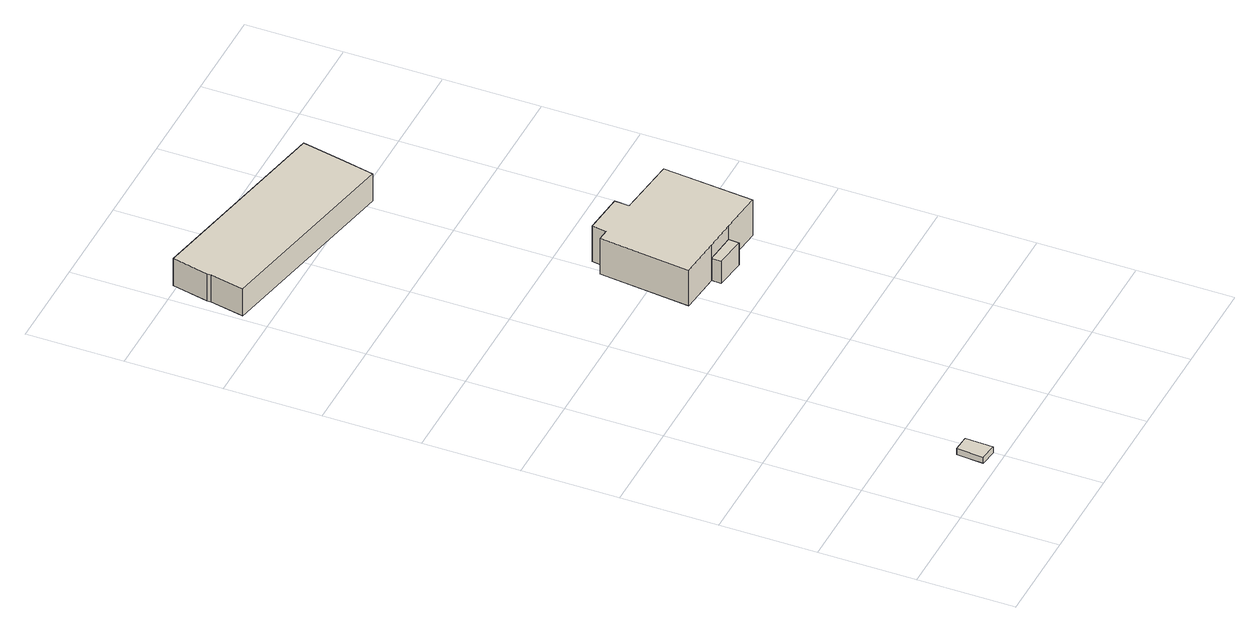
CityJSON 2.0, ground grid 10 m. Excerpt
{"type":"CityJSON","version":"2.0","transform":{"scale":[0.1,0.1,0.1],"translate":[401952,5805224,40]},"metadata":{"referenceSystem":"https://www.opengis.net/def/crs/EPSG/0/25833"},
"CityObjects":{
"building1":{"type":"Building","attributes":{"Gemeindeschluessel":"11000009","BezugspunktDach":"2200","function":"51009_1610","measuredHeight":0.641,"storeysAboveGround":0},"address":[{"country":"Germany","locality":"Berlin"}],"geometry":[{"type":"Solid","lod":"1","boundaries":[[[[0,1,2,3]],[[4,5,6,7]],[[4,7,3,2]],[[5,4,2,1]],[[6,5,1,0]],[[7,6,0,3]]]]}]},
"building2":{"type":"Building","attributes":{"Gemeindeschluessel":"11000009","BezugspunktDach":"2200","function":"51009_1610","measuredHeight":2.65,"storeysAboveGround":0},"address":[{"country":"Germany","locality":"Berlin"}],"geometry":[{"type":"Solid","lod":"1","boundaries":[[[[8,9,10,11]],[[12,13,14,15]],[[12,15,11,10]],[[13,12,10,9]],[[14,13,9,8]],[[15,14,8,11]]]]}]},
"building3":{"type":"Building","attributes":{"Gemeindeschluessel":"11000009","BezugspunktDach":"2200","function":"31001_2143","measuredHeight":3.57,"storeysAboveGround":1},"address":[{"country":"Germany","locality":"Berlin","thoroughfareNumber":"77B","thoroughfareName":"Kleine Waldstraße"}],"geometry":[{"type":"Solid","lod":"1","boundaries":[[[[16,17,18,19,20,21,22]],[[23,24,25,26,27,28,29]],[[23,29,22,21]],[[24,23,21,20]],[[25,24,20,19]],[[26,25,19,18]],[[27,26,18,17]],[[28,27,17,16]],[[29,28,16,22]]]]}]},
"building4":{"type":"Building","attributes":{"Gemeindeschluessel":"11000009","BezugspunktDach":"2200","function":"31001_1010","measuredHeight":5.67,"storeysAboveGround":1},"address":[{"country":"Germany","locality":"Berlin","thoroughfareNumber":"76","thoroughfareName":"Kleine Waldstraße"}],"geometry":[{"type":"Solid","lod":"1","boundaries":[[[[30,31,32,33,34,35,36,37,38,39]],[[40,41,42,43,44,45,46,13,12,47]],[[40,47,39,38]],[[41,40,38,37]],[[42,41,37,36]],[[43,42,36,35]],[[44,43,35,34]],[[45,44,34,33]],[[46,45,33,32]],[[13,46,32,31]],[[12,13,31,30]],[[47,12,30,39]]]]}]}
},
"vertices":[
[95,9,20],[96,38,20],[79,39,20],[77,11,20],[79,39,13],[96,38,13],[95,9,13],[77,11,13],
[252,335,41],[253,346,41],[221,349,41],[220,339,41],[221,349,15],[253,346,15],[252,335,15],[220,339,15],
[210,686,40],[218,724,40],[226,763,40],[21,804,40],[13,766,40],[13,762,40],[6,727,40],[13,762,8],[13,766,8],[21,804,8],[226,763,8],[218,724,8],[210,686,8],[6,727,8],
[221,349,57],[253,346,57],[297,341,57],[306,435,57],[243,442,57],[244,457,57],[202,461,57],[200,446,57],[188,447,57],[178,353,57],[188,447,15],[200,446,15],[202,461,15],[244,457,15],[243,442,15],[306,435,15],[297,341,15],[178,353,15]
]}
